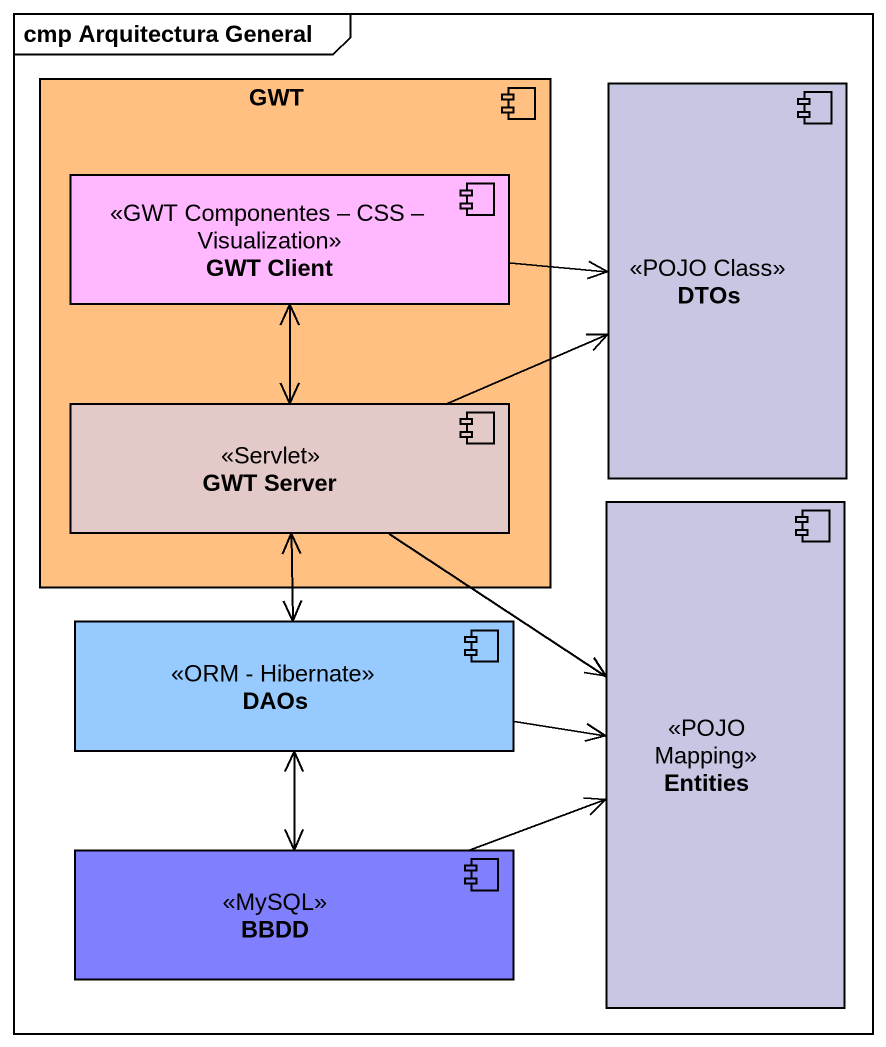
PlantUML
@startuml
mainframe cmp Arquitectura General
component GWT #FFC082 {
  component "GWT Client" as GWT_Client <<GWT Componentes – CSS – Visualization>> #FFB7FF
  component "GWT Server" as GWT_Server <<Servlet>> #E4C9C9
}
component DTOs <<POJO Class>> #C7C7E3
component Entities <<POJO Mapping>> #C7C7E3
component DAOs <<ORM - Hibernate>> #97CBFF
component BBDD <<MySQL>> #8080FF
GWT_Client -right-> DTOs
GWT_Client <--> GWT_Server
GWT_Server -right-> DTOs
GWT_Server --> Entities
GWT_Server <--> DAOs
DAOs -right-> Entities
DAOs <--> BBDD
BBDD -right-> Entities
@enduml
